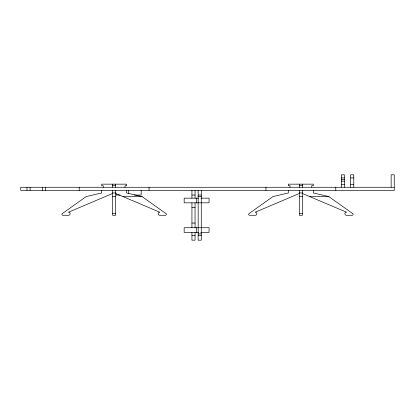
<?xml version="1.0" encoding="UTF-8"?>
<svg xmlns="http://www.w3.org/2000/svg" width="415" height="415" viewBox="0 0 415 415"><rect width="100%" height="100%" fill="white"/><g stroke="black" fill="none" stroke-linecap="round" stroke-linejoin="round"><path stroke-width="0.62" d="M112.569 193.494L68.553 212.169A1.556 1.556 0 0 1 70.109 213.725A1.556 1.556 0 0 1 68.553 215.281L62.904 215.281A1.006 1.006 0 0 1 62.037 213.777L86.159 196.606L101.675 192.949L101.675 190.423M299.319 193.494L255.303 212.169A1.556 1.556 0 0 1 256.859 213.725A1.556 1.556 0 0 1 255.303 215.281L249.654 215.281A1.006 1.006 0 0 1 248.787 213.777L272.909 196.606L288.425 192.949L288.425 190.423M341.338 177.931L344.45 177.931M350.675 177.931L353.788 177.931M341.338 179.488L344.45 179.488M341.338 181.111L344.45 181.111M341.338 184.286L344.45 184.286M350.675 184.286L353.788 184.286M112.569 185.713L115.681 185.713M299.319 185.713L302.431 185.713M394.25 187.269L20.75 187.269L20.75 190.381L394.25 190.381L394.25 174.819L391.138 174.819L391.138 187.269M112.569 192.949L115.681 192.949M299.319 192.949L302.431 192.949M120.096 195.05L116.267 195.05L116.267 193.883M134.32 195.05L141.167 195.05L141.167 190.381M191.938 195.05L195.05 195.05M198.163 195.05L201.275 195.05M112.569 196.606L115.681 196.606M123.016 196.606L142.091 196.606L166.213 213.777A1.006 1.006 0 0 1 165.346 215.281L159.697 215.281A1.556 1.556 0 0 1 158.141 213.725A1.556 1.556 0 0 1 159.697 212.169L115.681 193.494M198.163 196.606L201.275 196.606M299.319 196.606L302.431 196.606M309.766 196.606L328.841 196.606L352.963 213.777A1.006 1.006 0 0 1 352.096 215.281L346.447 215.281A1.556 1.556 0 0 1 344.891 213.725A1.556 1.556 0 0 1 346.447 212.169L302.431 193.494M198.474 198.163L184.156 198.163L184.156 202.831L209.056 202.831L209.056 198.163L200.964 198.163M191.938 207.5L195.05 207.5M112.569 213.409L115.681 213.409M299.319 213.409L302.431 213.409M191.938 223.063L195.05 223.063M198.842 232.4L184.156 232.4L184.156 227.731L209.056 227.731L209.056 232.4L200.756 232.4M198.163 233.956L201.275 233.956M191.938 235.513L195.05 235.513M198.163 235.513L201.275 235.513M328.841 196.606L313.325 192.949L313.325 190.423M142.091 196.606L126.575 192.949L126.575 190.423M353.788 187.269L353.788 174.819L350.675 174.819L350.675 187.269M344.45 187.269L344.45 174.819L341.338 174.819L341.338 187.269M335.797 187.269L335.797 190.381M311.769 187.269L311.769 185.713L313.325 185.713L313.325 184.156L288.425 184.156L288.425 185.713L289.981 185.713L289.981 187.269M302.431 184.156L302.431 187.269M302.431 190.381L302.431 215.281L299.319 215.281L299.319 190.381M299.319 184.156L299.319 187.269M265.953 187.269L265.953 190.381M201.275 190.381L201.275 240.181L198.163 240.181L198.163 190.381M196.606 198.163L196.606 202.831M196.606 227.731L196.606 232.4M195.05 190.381L195.05 198.163M195.05 202.831L195.05 227.731M195.05 232.4L195.05 240.181L191.938 240.181L191.938 232.4M191.938 190.381L191.938 198.163M191.938 202.831L191.938 227.731M149.047 187.269L149.047 190.381M128.717 190.381L128.717 193.883M125.019 187.269L125.019 185.713L126.575 185.713L126.575 184.156L101.675 184.156L101.675 185.713L103.231 185.713L103.231 187.269M115.681 184.156L115.681 187.269M115.681 190.381L115.681 215.281L112.569 215.281L112.569 190.381M112.569 184.156L112.569 187.269M79.203 187.269L79.203 190.381M45.65 187.269L45.65 190.381M42.538 187.269L42.538 190.381M30.088 187.269L30.088 190.381M26.975 187.269L26.975 190.381"/></g></svg>
